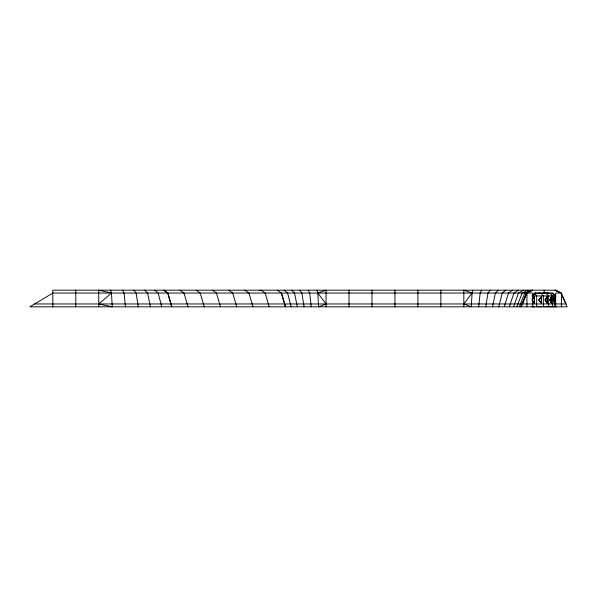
<?xml version="1.0" encoding="UTF-8"?>
<svg xmlns="http://www.w3.org/2000/svg" width="597" height="597" viewBox="0 0 597 597"><rect width="100%" height="100%" fill="white"/><g stroke="black" fill="none" stroke-linecap="round" stroke-linejoin="round"><path stroke-width="0.9" d="M478.675 306.821L480.16 293.045L481.652 290.179M485.779 306.821L487.98 293.045L490.182 290.179M492.51 306.821L495.391 293.045L498.264 290.179M498.749 306.821L502.256 293.045L505.756 290.179M472.809 290.179L472.063 293.045L471.309 306.821L463.824 303.955L472.063 293.045L463.824 290.179L463.824 306.821M553.329 299.94L554.188 296.993M509.345 306.821L513.905 293.045L518.472 290.179M513.517 306.821L518.494 293.045L523.479 290.179M516.83 306.821L522.151 293.045L527.464 290.179M519.248 306.821L524.8 293.045L530.36 290.179M521.226 306.821L526.964 293.045L532.711 290.179L526.412 293.045L520.711 306.821L522.42 303.955L526.412 293.045L532.121 290.179M532.233 298.784L534.516 296.455L534.516 303.44L532.233 301.112M532.009 299.358L534.33 296.993L534.33 302.903L532.009 300.537M535.576 293.045L532.711 295.918L534.972 293.045L532.121 295.918L555.673 295.918L552.8 293.045L534.905 293.045M512.532 290.179L508.465 293.045L504.361 306.537M259.225 290.44L261.068 290.179L265.165 293.045L269.217 306.821M532.711 306.821L532.711 293.045L52.812 293.045L29.85 306.821L567.15 306.821L561.411 293.045L555.673 290.179L52.812 290.179L52.812 306.821M534.211 293.336L548.494 293.045M534.158 293.448L548.382 293.336M34.633 303.955L565.956 303.955L562.538 296.94M536.688 306.537L538.36 306.821M543.367 306.537L544.695 306.821M548.68 306.537L549.643 306.821M552.538 306.537L553.128 306.821M555.673 306.537L556.531 306.821M98.736 306.821L98.736 290.179L111.482 293.045L112.236 306.821L98.736 303.955L111.482 293.045L110.729 290.179M554.934 290.179L559.008 292.224M555.673 290.179L559.217 292.224M277.336 290.179L281.396 293.045L285.478 306.821L281.396 293.045M244.867 290.179L248.927 293.045L252.986 306.821M228.629 290.179L232.688 293.045L236.748 306.821M212.39 290.179L216.45 293.045L220.509 306.821M196.159 290.179L200.211 293.045L204.271 306.821M179.921 290.179L183.98 293.045L188.04 306.821M555.673 295.918L552.031 293.045L554.882 295.918L554.882 306.821M284.112 290.179L287.612 293.045L291.12 306.821M154.683 290.179L158.183 293.045L161.653 306.537M291.605 290.179L294.485 293.045L297.343 306.537M144.683 290.179L147.563 293.045L150.437 306.821M549.762 293.045L552.538 295.918L552.538 306.821M546.553 293.62L548.68 295.918L548.68 306.821M541.375 293.62L543.367 295.918L543.367 306.821M534.979 293.761L536.688 295.918L536.688 306.821M299.687 290.179L301.888 293.045L304.089 306.821M133.907 290.179L136.109 293.045L138.31 306.821M308.216 290.179L309.709 293.045L311.201 306.821M122.519 290.179L124.012 293.045L125.497 306.821M317.059 290.179L317.805 293.045L318.559 306.821L326.052 303.955L317.805 293.045L326.052 290.179L326.052 306.821M561.411 306.821L561.411 293.045L555.673 293.045L555.673 306.821M554.3 306.821L553.71 306.821M551.576 306.821L550.606 306.821M547.352 306.821L546.024 306.821M544.188 290.179L544.188 293.045M541.695 306.821L540.024 306.821M539.248 293.045L539.36 293.448M534.711 306.821L531.845 306.821M526.964 293.045L526.964 306.821M440.862 290.179L440.862 306.821M417.9 290.179L417.9 306.821M394.938 290.179L394.938 306.821M371.976 290.179L371.976 306.821M349.014 290.179L349.014 306.821M75.774 290.179L75.774 306.821M555.456 296.455L555.456 303.418L555.456 296.455M554.24 296.455L553.225 299.94L554.24 303.425L554.24 296.455M551.479 296.455L549.807 299.948L551.479 303.44L551.479 296.455M551.389 296.993L549.971 299.948L551.389 302.903L551.389 296.993M547.225 296.455L544.919 299.948L547.225 303.44L547.225 296.455M547.098 296.993L545.151 299.948L547.098 302.903L547.098 296.993M541.539 296.455L538.643 299.948L541.539 303.44L541.539 296.455M541.375 296.993L538.927 299.948L541.375 302.903L541.375 296.993M167.787 293.045L163.72 290.179L167.742 293.045L171.802 306.821L167.787 293.045"/></g></svg>
